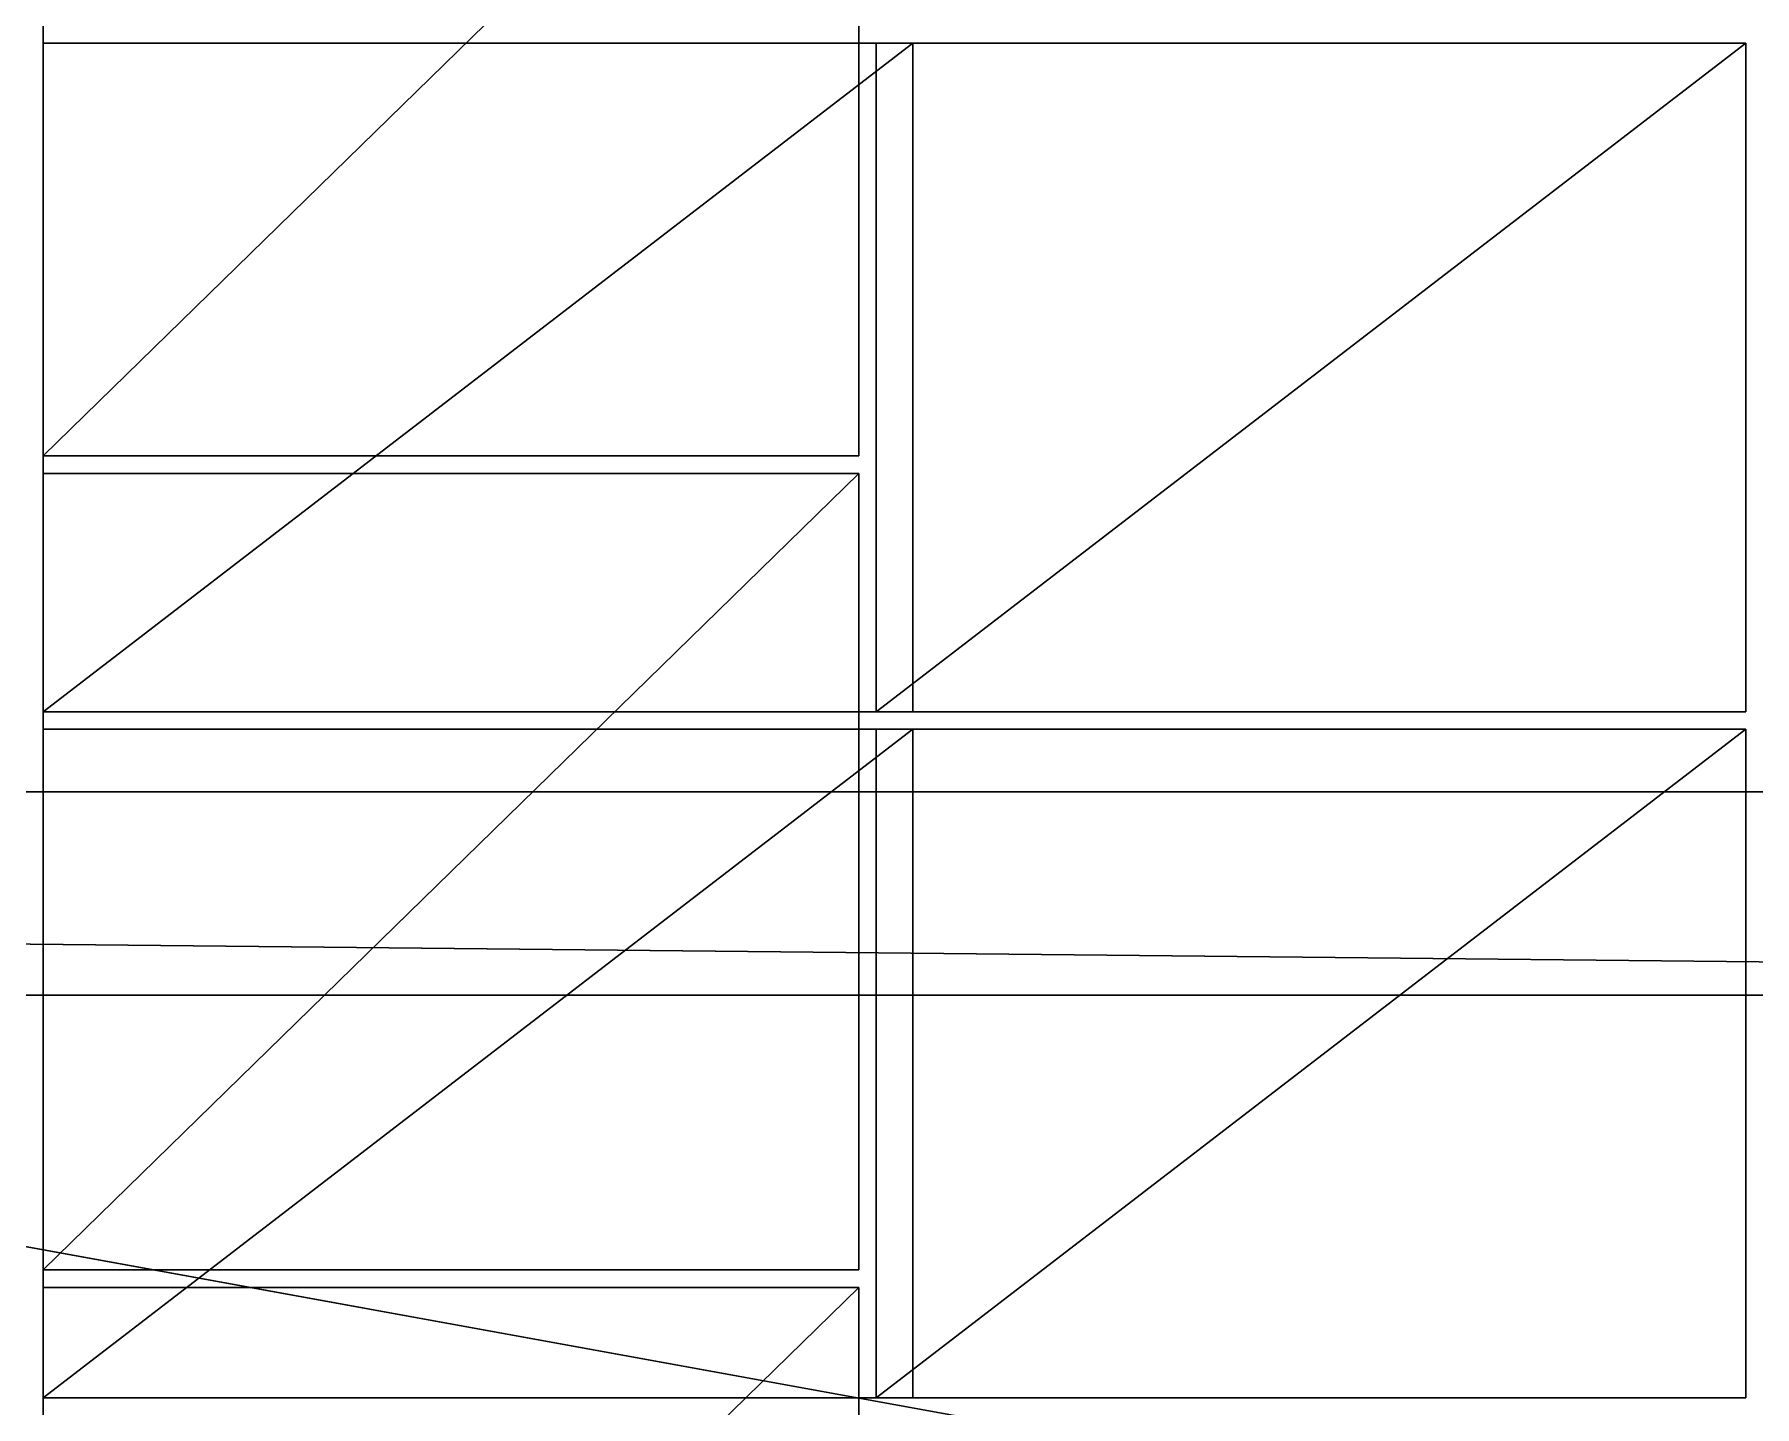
# Model space of a CAD drawing. Header units: millimetres. Extents: x -3100 to 14040, y -1280 to 1295.
# Drawn here: x 10542 to 11725, y -753 to 191 of the extents above; entities that cross this region are included whole.
import ezdxf

# ---------------------------------------------------------------- set-up
doc = ezdxf.new("R2010")
doc.units = ezdxf.units.MM

msp = doc.modelspace()

# ---------------------------------------------------------------- linework, layer by layer
at = {"layer": 'CAD_75LAB'}
for points in [[(14040, -1280, 1160), (-40, -1280, 1160), (-40, 1280, 1160)], [(14040, 1280, 1160), (14040, -1280, 1160), (-40, 1280, 1160)], [(14040, -1280, 1250), (-40, 1280, 1250), (-40, -1280, 1250)], [(14040, 1280, 1250), (-40, 1280, 1250), (14040, -1280, 1250)], [(10548, -99, 1253), (10548, 449, 1397), (10548, 449, 1253)], [(10548, -99, 1397), (10548, 449, 1397), (10548, -99, 1253)], [(11109, 449, 1253), (10548, -99, 1253), (10548, 449, 1253)], [(11109, 449, 1253), (11109, -99, 1253), (10548, -99, 1253)], [(11109, 449, 1397), (10548, 449, 1397), (10548, -99, 1397)], [(11109, 449, 1397), (10548, -99, 1397), (11109, -99, 1397)], [(10548, -99, 1403), (10548, 449, 1547), (10548, 449, 1403)], [(10548, -99, 1547), (10548, 449, 1547), (10548, -99, 1403)], [(11109, 449, 1403), (10548, -99, 1403), (10548, 449, 1403)], [(11109, 449, 1403), (11109, -99, 1403), (10548, -99, 1403)], [(11109, 449, 1547), (10548, 449, 1547), (10548, -99, 1547)], [(11109, 449, 1547), (10548, -99, 1547), (11109, -99, 1547)], [(10548, -99, 1553), (10548, 449, 1697), (10548, 449, 1553)], [(10548, -99, 1697), (10548, 449, 1697), (10548, -99, 1553)], [(11109, 449, 1553), (10548, -99, 1553), (10548, 449, 1553)], [(11109, 449, 1553), (11109, -99, 1553), (10548, -99, 1553)], [(11109, 449, 1697), (10548, 449, 1697), (10548, -99, 1697)], [(11109, 449, 1697), (10548, -99, 1697), (11109, -99, 1697)], [(10548, -99, 1703), (10548, 449, 1847), (10548, 449, 1703)], [(10548, -99, 1847), (10548, 449, 1847), (10548, -99, 1703)], [(11109, 449, 1703), (10548, -99, 1703), (10548, 449, 1703)], [(11109, 449, 1703), (11109, -99, 1703), (10548, -99, 1703)], [(11109, 449, 1847), (10548, 449, 1847), (10548, -99, 1847)], [(11109, 449, 1847), (10548, -99, 1847), (11109, -99, 1847)], [(10548, -99, 1853), (10548, 449, 1997), (10548, 449, 1853)], [(10548, -99, 1997), (10548, 449, 1997), (10548, -99, 1853)], [(11109, 449, 1853), (10548, -99, 1853), (10548, 449, 1853)], [(11109, 449, 1853), (11109, -99, 1853), (10548, -99, 1853)], [(11109, 449, 1997), (10548, 449, 1997), (10548, -99, 1997)], [(11109, 449, 1997), (10548, -99, 1997), (11109, -99, 1997)], [(10548, -99, 2003), (10548, 449, 2147), (10548, 449, 2003)], [(10548, -99, 2147), (10548, 449, 2147), (10548, -99, 2003)], [(11109, 449, 2003), (10548, -99, 2003), (10548, 449, 2003)], [(11109, 449, 2003), (11109, -99, 2003), (10548, -99, 2003)], [(11109, 449, 2147), (10548, 449, 2147), (10548, -99, 2147)], [(11109, 449, 2147), (10548, -99, 2147), (11109, -99, 2147)], [(10548, -99, 2153), (10548, 449, 2297), (10548, 449, 2153)], [(10548, -99, 2297), (10548, 449, 2297), (10548, -99, 2153)], [(11109, 449, 2153), (10548, -99, 2153), (10548, 449, 2153)], [(11109, 449, 2153), (11109, -99, 2153), (10548, -99, 2153)], [(11109, 449, 2297), (10548, 449, 2297), (10548, -99, 2297)], [(11109, 449, 2297), (10548, -99, 2297), (11109, -99, 2297)], [(11109, -99, 1253), (11109, 449, 1253), (11109, 449, 1397)], [(11109, -99, 1397), (11109, -99, 1253), (11109, 449, 1397)], [(11109, -99, 1403), (11109, 449, 1403), (11109, 449, 1547)], [(11109, -99, 1547), (11109, -99, 1403), (11109, 449, 1547)], [(11109, -99, 1553), (11109, 449, 1553), (11109, 449, 1697)], [(11109, -99, 1697), (11109, -99, 1553), (11109, 449, 1697)], [(11109, -99, 1703), (11109, 449, 1703), (11109, 449, 1847)], [(11109, -99, 1847), (11109, -99, 1703), (11109, 449, 1847)], [(11109, -99, 1853), (11109, 449, 1853), (11109, 449, 1997)], [(11109, -99, 1997), (11109, -99, 1853), (11109, 449, 1997)], [(11109, -99, 2003), (11109, 449, 2003), (11109, 449, 2147)], [(11109, -99, 2147), (11109, -99, 2003), (11109, 449, 2147)], [(11109, -99, 2153), (11109, 449, 2153), (11109, 449, 2297)], [(11109, -99, 2297), (11109, -99, 2153), (11109, 449, 2297)], [(10548, -275, 2303), (10548, 185, 2441), (10548, 185, 2303)], [(10548, -275, 2441), (10548, 185, 2441), (10548, -275, 2303)], [(11146, 185, 2441), (11146, 185, 2303), (10548, 185, 2303)], [(11146, 185, 2441), (10548, 185, 2303), (10548, 185, 2441)], [(11146, 185, 2303), (10548, -275, 2303), (10548, 185, 2303)], [(11146, 185, 2303), (11146, -275, 2303), (10548, -275, 2303)], [(11146, 185, 2441), (10548, 185, 2441), (10548, -275, 2441)], [(11146, 185, 2441), (10548, -275, 2441), (11146, -275, 2441)], [(10548, -275, 2447), (10548, 185, 2585), (10548, 185, 2447)], [(10548, -275, 2585), (10548, 185, 2585), (10548, -275, 2447)], [(11146, 185, 2585), (11146, 185, 2447), (10548, 185, 2447)], [(11146, 185, 2585), (10548, 185, 2447), (10548, 185, 2585)], [(11146, 185, 2447), (10548, -275, 2447), (10548, 185, 2447)], [(11146, 185, 2447), (11146, -275, 2447), (10548, -275, 2447)], [(11146, 185, 2585), (10548, 185, 2585), (10548, -275, 2585)], [(11146, 185, 2585), (10548, -275, 2585), (11146, -275, 2585)], [(10548, -275, 2591), (10548, 185, 2729), (10548, 185, 2591)], [(10548, -275, 2729), (10548, 185, 2729), (10548, -275, 2591)], [(11146, 185, 2729), (11146, 185, 2591), (10548, 185, 2591)], [(11146, 185, 2729), (10548, 185, 2591), (10548, 185, 2729)], [(11146, 185, 2591), (10548, -275, 2591), (10548, 185, 2591)], [(11146, 185, 2591), (11146, -275, 2591), (10548, -275, 2591)], [(11146, 185, 2729), (10548, 185, 2729), (10548, -275, 2729)], [(11146, 185, 2729), (10548, -275, 2729), (11146, -275, 2729)], [(10548, -275, 2735), (10548, 185, 2873), (10548, 185, 2735)], [(10548, -275, 2873), (10548, 185, 2873), (10548, -275, 2735)], [(11146, 185, 2873), (11146, 185, 2735), (10548, 185, 2735)], [(11146, 185, 2873), (10548, 185, 2735), (10548, 185, 2873)], [(11146, 185, 2735), (10548, -275, 2735), (10548, 185, 2735)], [(11146, 185, 2735), (11146, -275, 2735), (10548, -275, 2735)], [(11146, 185, 2873), (10548, 185, 2873), (10548, -275, 2873)], [(11146, 185, 2873), (10548, -275, 2873), (11146, -275, 2873)], [(10548, -275, 2879), (10548, 185, 3017), (10548, 185, 2879)], [(10548, -275, 3017), (10548, 185, 3017), (10548, -275, 2879)], [(11146, 185, 3017), (11146, 185, 2879), (10548, 185, 2879)], [(11146, 185, 3017), (10548, 185, 2879), (10548, 185, 3017)], [(11146, 185, 2879), (10548, -275, 2879), (10548, 185, 2879)], [(11146, 185, 2879), (11146, -275, 2879), (10548, -275, 2879)], [(11146, 185, 3017), (10548, 185, 3017), (10548, -275, 3017)], [(11146, 185, 3017), (10548, -275, 3017), (11146, -275, 3017)], [(10548, -275, 3023), (10548, 185, 3161), (10548, 185, 3023)], [(10548, -275, 3161), (10548, 185, 3161), (10548, -275, 3023)], [(11146, 185, 3161), (11146, 185, 3023), (10548, 185, 3023)], [(11146, 185, 3161), (10548, 185, 3023), (10548, 185, 3161)], [(11146, 185, 3023), (10548, -275, 3023), (10548, 185, 3023)], [(11146, 185, 3023), (11146, -275, 3023), (10548, -275, 3023)], [(11146, 185, 3161), (10548, 185, 3161), (10548, -275, 3161)], [(11146, 185, 3161), (10548, -275, 3161), (11146, -275, 3161)], [(10548, -275, 3167), (10548, 185, 3305), (10548, 185, 3167)], [(10548, -275, 3305), (10548, 185, 3305), (10548, -275, 3167)], [(11146, 185, 3305), (11146, 185, 3167), (10548, 185, 3167)], [(11146, 185, 3305), (10548, 185, 3167), (10548, 185, 3305)], [(11146, 185, 3167), (10548, -275, 3167), (10548, 185, 3167)], [(11146, 185, 3167), (11146, -275, 3167), (10548, -275, 3167)], [(11146, 185, 3305), (10548, 185, 3305), (10548, -275, 3305)], [(11146, 185, 3305), (10548, -275, 3305), (11146, -275, 3305)], [(10548, -275, 3311), (10548, 185, 3449), (10548, 185, 3311)], [(10548, -275, 3449), (10548, 185, 3449), (10548, -275, 3311)], [(11146, 185, 3449), (11146, 185, 3311), (10548, 185, 3311)], [(11146, 185, 3449), (10548, 185, 3311), (10548, 185, 3449)], [(11146, 185, 3311), (10548, -275, 3311), (10548, 185, 3311)], [(11146, 185, 3311), (11146, -275, 3311), (10548, -275, 3311)], [(11146, 185, 3449), (10548, 185, 3449), (10548, -275, 3449)], [(11146, 185, 3449), (10548, -275, 3449), (11146, -275, 3449)], [(10548, -275, 3455), (10548, 185, 3593), (10548, 185, 3455)], [(10548, -275, 3593), (10548, 185, 3593), (10548, -275, 3455)], [(11146, 185, 3593), (11146, 185, 3455), (10548, 185, 3455)], [(11146, 185, 3593), (10548, 185, 3455), (10548, 185, 3593)], [(11146, 185, 3455), (10548, -275, 3455), (10548, 185, 3455)], [(11146, 185, 3455), (11146, -275, 3455), (10548, -275, 3455)], [(11146, 185, 3593), (10548, 185, 3593), (10548, -275, 3593)], [(11146, 185, 3593), (10548, -275, 3593), (11146, -275, 3593)], [(10548, -275, 3599), (10548, 185, 3737), (10548, 185, 3599)], [(10548, -275, 3737), (10548, 185, 3737), (10548, -275, 3599)], [(11146, 185, 3737), (11146, 185, 3599), (10548, 185, 3599)], [(11146, 185, 3737), (10548, 185, 3599), (10548, 185, 3737)], [(11146, 185, 3599), (10548, -275, 3599), (10548, 185, 3599)], [(11146, 185, 3599), (11146, -275, 3599), (10548, -275, 3599)], [(11146, 185, 3737), (10548, 185, 3737), (10548, -275, 3737)], [(11146, 185, 3737), (10548, -275, 3737), (11146, -275, 3737)], [(10548, -275, 3743), (10548, 185, 3881), (10548, 185, 3743)], [(10548, -275, 3881), (10548, 185, 3881), (10548, -275, 3743)], [(11146, 185, 3881), (11146, 185, 3743), (10548, 185, 3743)], [(11146, 185, 3881), (10548, 185, 3743), (10548, 185, 3881)], [(11146, 185, 3743), (10548, -275, 3743), (10548, 185, 3743)], [(11146, 185, 3743), (11146, -275, 3743), (10548, -275, 3743)], [(11146, 185, 3881), (10548, 185, 3881), (10548, -275, 3881)], [(11146, 185, 3881), (10548, -275, 3881), (11146, -275, 3881)], [(11121, -275, 1253), (11121, 185, 1391), (11121, 185, 1253)], [(11121, -275, 1391), (11121, 185, 1391), (11121, -275, 1253)], [(11719, 185, 1391), (11719, 185, 1253), (11121, 185, 1253)], [(11719, 185, 1391), (11121, 185, 1253), (11121, 185, 1391)], [(11719, 185, 1253), (11121, -275, 1253), (11121, 185, 1253)], [(11719, 185, 1253), (11719, -275, 1253), (11121, -275, 1253)], [(11719, 185, 1391), (11121, 185, 1391), (11121, -275, 1391)], [(11719, 185, 1391), (11121, -275, 1391), (11719, -275, 1391)], [(11121, -275, 1397), (11121, 185, 1535), (11121, 185, 1397)], [(11121, -275, 1535), (11121, 185, 1535), (11121, -275, 1397)], [(11719, 185, 1535), (11719, 185, 1397), (11121, 185, 1397)], [(11719, 185, 1535), (11121, 185, 1397), (11121, 185, 1535)], [(11719, 185, 1397), (11121, -275, 1397), (11121, 185, 1397)], [(11719, 185, 1397), (11719, -275, 1397), (11121, -275, 1397)], [(11719, 185, 1535), (11121, 185, 1535), (11121, -275, 1535)], [(11719, 185, 1535), (11121, -275, 1535), (11719, -275, 1535)], [(11121, -275, 1541), (11121, 185, 1679), (11121, 185, 1541)], [(11121, -275, 1679), (11121, 185, 1679), (11121, -275, 1541)], [(11719, 185, 1679), (11719, 185, 1541), (11121, 185, 1541)], [(11719, 185, 1679), (11121, 185, 1541), (11121, 185, 1679)], [(11719, 185, 1541), (11121, -275, 1541), (11121, 185, 1541)], [(11719, 185, 1541), (11719, -275, 1541), (11121, -275, 1541)], [(11719, 185, 1679), (11121, 185, 1679), (11121, -275, 1679)], [(11719, 185, 1679), (11121, -275, 1679), (11719, -275, 1679)], [(11121, -275, 1685), (11121, 185, 1823), (11121, 185, 1685)], [(11121, -275, 1823), (11121, 185, 1823), (11121, -275, 1685)], [(11719, 185, 1823), (11719, 185, 1685), (11121, 185, 1685)], [(11719, 185, 1823), (11121, 185, 1685), (11121, 185, 1823)], [(11719, 185, 1685), (11121, -275, 1685), (11121, 185, 1685)], [(11719, 185, 1685), (11719, -275, 1685), (11121, -275, 1685)], [(11719, 185, 1823), (11121, 185, 1823), (11121, -275, 1823)], [(11719, 185, 1823), (11121, -275, 1823), (11719, -275, 1823)], [(11121, -275, 1829), (11121, 185, 1967), (11121, 185, 1829)], [(11121, -275, 1967), (11121, 185, 1967), (11121, -275, 1829)], [(11719, 185, 1967), (11719, 185, 1829), (11121, 185, 1829)], [(11719, 185, 1967), (11121, 185, 1829), (11121, 185, 1967)], [(11719, 185, 1829), (11121, -275, 1829), (11121, 185, 1829)], [(11719, 185, 1829), (11719, -275, 1829), (11121, -275, 1829)], [(11719, 185, 1967), (11121, 185, 1967), (11121, -275, 1967)], [(11719, 185, 1967), (11121, -275, 1967), (11719, -275, 1967)], [(11121, -275, 1973), (11121, 185, 2111), (11121, 185, 1973)], [(11121, -275, 2111), (11121, 185, 2111), (11121, -275, 1973)], [(11719, 185, 2111), (11719, 185, 1973), (11121, 185, 1973)], [(11719, 185, 2111), (11121, 185, 1973), (11121, 185, 2111)], [(11719, 185, 1973), (11121, -275, 1973), (11121, 185, 1973)], [(11719, 185, 1973), (11719, -275, 1973), (11121, -275, 1973)], [(11719, 185, 2111), (11121, 185, 2111), (11121, -275, 2111)], [(11719, 185, 2111), (11121, -275, 2111), (11719, -275, 2111)], [(11121, -275, 2117), (11121, 185, 2255), (11121, 185, 2117)], [(11121, -275, 2255), (11121, 185, 2255), (11121, -275, 2117)], [(11719, 185, 2255), (11719, 185, 2117), (11121, 185, 2117)], [(11719, 185, 2255), (11121, 185, 2117), (11121, 185, 2255)], [(11719, 185, 2117), (11121, -275, 2117), (11121, 185, 2117)], [(11719, 185, 2117), (11719, -275, 2117), (11121, -275, 2117)], [(11719, 185, 2255), (11121, 185, 2255), (11121, -275, 2255)], [(11719, 185, 2255), (11121, -275, 2255), (11719, -275, 2255)], [(11146, -275, 2303), (11146, 185, 2303), (11146, 185, 2441)], [(11146, -275, 2441), (11146, -275, 2303), (11146, 185, 2441)], [(11146, -275, 2447), (11146, 185, 2447), (11146, 185, 2585)], [(11146, -275, 2585), (11146, -275, 2447), (11146, 185, 2585)], [(11146, -275, 2591), (11146, 185, 2591), (11146, 185, 2729)], [(11146, -275, 2729), (11146, -275, 2591), (11146, 185, 2729)], [(11146, -275, 2735), (11146, 185, 2735), (11146, 185, 2873)], [(11146, -275, 2873), (11146, -275, 2735), (11146, 185, 2873)], [(11146, -275, 2879), (11146, 185, 2879), (11146, 185, 3017)], [(11146, -275, 3017), (11146, -275, 2879), (11146, 185, 3017)], [(11146, -275, 3023), (11146, 185, 3023), (11146, 185, 3161)], [(11146, -275, 3161), (11146, -275, 3023), (11146, 185, 3161)], [(11146, -275, 3167), (11146, 185, 3167), (11146, 185, 3305)], [(11146, -275, 3305), (11146, -275, 3167), (11146, 185, 3305)], [(11146, -275, 3311), (11146, 185, 3311), (11146, 185, 3449)], [(11146, -275, 3449), (11146, -275, 3311), (11146, 185, 3449)], [(11146, -275, 3455), (11146, 185, 3455), (11146, 185, 3593)], [(11146, -275, 3593), (11146, -275, 3455), (11146, 185, 3593)], [(11146, -275, 3599), (11146, 185, 3599), (11146, 185, 3737)], [(11146, -275, 3737), (11146, -275, 3599), (11146, 185, 3737)], [(11146, -275, 3743), (11146, 185, 3743), (11146, 185, 3881)], [(11146, -275, 3881), (11146, -275, 3743), (11146, 185, 3881)], [(11719, -275, 1253), (11719, 185, 1253), (11719, 185, 1391)], [(11719, -275, 1391), (11719, -275, 1253), (11719, 185, 1391)], [(11719, -275, 1397), (11719, 185, 1397), (11719, 185, 1535)], [(11719, -275, 1535), (11719, -275, 1397), (11719, 185, 1535)], [(11719, -275, 1541), (11719, 185, 1541), (11719, 185, 1679)], [(11719, -275, 1679), (11719, -275, 1541), (11719, 185, 1679)], [(11719, -275, 1685), (11719, 185, 1685), (11719, 185, 1823)], [(11719, -275, 1823), (11719, -275, 1685), (11719, 185, 1823)], [(11719, -275, 1829), (11719, 185, 1829), (11719, 185, 1967)], [(11719, -275, 1967), (11719, -275, 1829), (11719, 185, 1967)], [(11719, -275, 1973), (11719, 185, 1973), (11719, 185, 2111)], [(11719, -275, 2111), (11719, -275, 1973), (11719, 185, 2111)], [(11719, -275, 2117), (11719, 185, 2117), (11719, 185, 2255)], [(11719, -275, 2255), (11719, -275, 2117), (11719, 185, 2255)], [(11109, -99, 1253), (10548, -99, 1397), (10548, -99, 1253)], [(11109, -99, 1397), (10548, -99, 1397), (11109, -99, 1253)], [(11109, -99, 1403), (10548, -99, 1547), (10548, -99, 1403)], [(11109, -99, 1547), (10548, -99, 1547), (11109, -99, 1403)], [(11109, -99, 1553), (10548, -99, 1697), (10548, -99, 1553)], [(11109, -99, 1697), (10548, -99, 1697), (11109, -99, 1553)], [(11109, -99, 1703), (10548, -99, 1847), (10548, -99, 1703)], [(11109, -99, 1847), (10548, -99, 1847), (11109, -99, 1703)], [(11109, -99, 1853), (10548, -99, 1997), (10548, -99, 1853)], [(11109, -99, 1997), (10548, -99, 1997), (11109, -99, 1853)], [(11109, -99, 2003), (10548, -99, 2147), (10548, -99, 2003)], [(11109, -99, 2147), (10548, -99, 2147), (11109, -99, 2003)], [(11109, -99, 2153), (10548, -99, 2297), (10548, -99, 2153)], [(11109, -99, 2297), (10548, -99, 2297), (11109, -99, 2153)], [(10548, -659, 1253), (10548, -111, 1397), (10548, -111, 1253)], [(10548, -659, 1397), (10548, -111, 1397), (10548, -659, 1253)], [(11109, -111, 1253), (10548, -111, 1253), (10548, -111, 1397)], [(11109, -111, 1397), (11109, -111, 1253), (10548, -111, 1397)], [(11109, -111, 1253), (10548, -659, 1253), (10548, -111, 1253)], [(11109, -111, 1253), (11109, -659, 1253), (10548, -659, 1253)], [(11109, -111, 1397), (10548, -111, 1397), (10548, -659, 1397)], [(11109, -111, 1397), (10548, -659, 1397), (11109, -659, 1397)], [(10548, -659, 1403), (10548, -111, 1547), (10548, -111, 1403)], [(10548, -659, 1547), (10548, -111, 1547), (10548, -659, 1403)], [(11109, -111, 1403), (10548, -111, 1403), (10548, -111, 1547)], [(11109, -111, 1547), (11109, -111, 1403), (10548, -111, 1547)], [(11109, -111, 1403), (10548, -659, 1403), (10548, -111, 1403)], [(11109, -111, 1403), (11109, -659, 1403), (10548, -659, 1403)], [(11109, -111, 1547), (10548, -111, 1547), (10548, -659, 1547)], [(11109, -111, 1547), (10548, -659, 1547), (11109, -659, 1547)], [(10548, -659, 1553), (10548, -111, 1697), (10548, -111, 1553)], [(10548, -659, 1697), (10548, -111, 1697), (10548, -659, 1553)], [(11109, -111, 1553), (10548, -111, 1553), (10548, -111, 1697)], [(11109, -111, 1697), (11109, -111, 1553), (10548, -111, 1697)], [(11109, -111, 1553), (10548, -659, 1553), (10548, -111, 1553)], [(11109, -111, 1553), (11109, -659, 1553), (10548, -659, 1553)], [(11109, -111, 1697), (10548, -111, 1697), (10548, -659, 1697)], [(11109, -111, 1697), (10548, -659, 1697), (11109, -659, 1697)], [(10548, -659, 1703), (10548, -111, 1847), (10548, -111, 1703)], [(10548, -659, 1847), (10548, -111, 1847), (10548, -659, 1703)], [(11109, -111, 1703), (10548, -111, 1703), (10548, -111, 1847)], [(11109, -111, 1847), (11109, -111, 1703), (10548, -111, 1847)], [(11109, -111, 1703), (10548, -659, 1703), (10548, -111, 1703)], [(11109, -111, 1703), (11109, -659, 1703), (10548, -659, 1703)], [(11109, -111, 1847), (10548, -111, 1847), (10548, -659, 1847)], [(11109, -111, 1847), (10548, -659, 1847), (11109, -659, 1847)], [(10548, -659, 1853), (10548, -111, 1997), (10548, -111, 1853)], [(10548, -659, 1997), (10548, -111, 1997), (10548, -659, 1853)], [(11109, -111, 1853), (10548, -111, 1853), (10548, -111, 1997)], [(11109, -111, 1997), (11109, -111, 1853), (10548, -111, 1997)], [(11109, -111, 1853), (10548, -659, 1853), (10548, -111, 1853)], [(11109, -111, 1853), (11109, -659, 1853), (10548, -659, 1853)], [(11109, -111, 1997), (10548, -111, 1997), (10548, -659, 1997)], [(11109, -111, 1997), (10548, -659, 1997), (11109, -659, 1997)], [(10548, -659, 2003), (10548, -111, 2147), (10548, -111, 2003)], [(10548, -659, 2147), (10548, -111, 2147), (10548, -659, 2003)], [(11109, -111, 2003), (10548, -111, 2003), (10548, -111, 2147)], [(11109, -111, 2147), (11109, -111, 2003), (10548, -111, 2147)], [(11109, -111, 2003), (10548, -659, 2003), (10548, -111, 2003)], [(11109, -111, 2003), (11109, -659, 2003), (10548, -659, 2003)], [(11109, -111, 2147), (10548, -111, 2147), (10548, -659, 2147)], [(11109, -111, 2147), (10548, -659, 2147), (11109, -659, 2147)], [(10548, -659, 2153), (10548, -111, 2297), (10548, -111, 2153)], [(10548, -659, 2297), (10548, -111, 2297), (10548, -659, 2153)], [(11109, -111, 2153), (10548, -111, 2153), (10548, -111, 2297)], [(11109, -111, 2297), (11109, -111, 2153), (10548, -111, 2297)], [(11109, -111, 2153), (10548, -659, 2153), (10548, -111, 2153)], [(11109, -111, 2153), (11109, -659, 2153), (10548, -659, 2153)], [(11109, -111, 2297), (10548, -111, 2297), (10548, -659, 2297)], [(11109, -111, 2297), (10548, -659, 2297), (11109, -659, 2297)], [(11109, -659, 1253), (11109, -111, 1253), (11109, -111, 1397)], [(11109, -659, 1397), (11109, -659, 1253), (11109, -111, 1397)], [(11109, -659, 1403), (11109, -111, 1403), (11109, -111, 1547)], [(11109, -659, 1547), (11109, -659, 1403), (11109, -111, 1547)], [(11109, -659, 1553), (11109, -111, 1553), (11109, -111, 1697)], [(11109, -659, 1697), (11109, -659, 1553), (11109, -111, 1697)], [(11109, -659, 1703), (11109, -111, 1703), (11109, -111, 1847)], [(11109, -659, 1847), (11109, -659, 1703), (11109, -111, 1847)], [(11109, -659, 1853), (11109, -111, 1853), (11109, -111, 1997)], [(11109, -659, 1997), (11109, -659, 1853), (11109, -111, 1997)], [(11109, -659, 2003), (11109, -111, 2003), (11109, -111, 2147)], [(11109, -659, 2147), (11109, -659, 2003), (11109, -111, 2147)], [(11109, -659, 2153), (11109, -111, 2153), (11109, -111, 2297)], [(11109, -659, 2297), (11109, -659, 2153), (11109, -111, 2297)], [(11146, -275, 2441), (10548, -275, 2303), (11146, -275, 2303)], [(11146, -275, 2441), (10548, -275, 2441), (10548, -275, 2303)], [(11146, -275, 2585), (10548, -275, 2447), (11146, -275, 2447)], [(11146, -275, 2585), (10548, -275, 2585), (10548, -275, 2447)], [(11146, -275, 2729), (10548, -275, 2591), (11146, -275, 2591)], [(11146, -275, 2729), (10548, -275, 2729), (10548, -275, 2591)], [(11146, -275, 2873), (10548, -275, 2735), (11146, -275, 2735)], [(11146, -275, 2873), (10548, -275, 2873), (10548, -275, 2735)], [(11146, -275, 3017), (10548, -275, 2879), (11146, -275, 2879)], [(11146, -275, 3017), (10548, -275, 3017), (10548, -275, 2879)], [(11146, -275, 3161), (10548, -275, 3023), (11146, -275, 3023)], [(11146, -275, 3161), (10548, -275, 3161), (10548, -275, 3023)], [(11146, -275, 3305), (10548, -275, 3167), (11146, -275, 3167)], [(11146, -275, 3305), (10548, -275, 3305), (10548, -275, 3167)], [(11146, -275, 3449), (10548, -275, 3311), (11146, -275, 3311)], [(11146, -275, 3449), (10548, -275, 3449), (10548, -275, 3311)], [(11146, -275, 3593), (10548, -275, 3455), (11146, -275, 3455)], [(11146, -275, 3593), (10548, -275, 3593), (10548, -275, 3455)], [(11146, -275, 3737), (10548, -275, 3599), (11146, -275, 3599)], [(11146, -275, 3737), (10548, -275, 3737), (10548, -275, 3599)], [(11146, -275, 3881), (10548, -275, 3743), (11146, -275, 3743)], [(11146, -275, 3881), (10548, -275, 3881), (10548, -275, 3743)], [(11719, -275, 1391), (11121, -275, 1253), (11719, -275, 1253)], [(11719, -275, 1391), (11121, -275, 1391), (11121, -275, 1253)], [(11719, -275, 1535), (11121, -275, 1397), (11719, -275, 1397)], [(11719, -275, 1535), (11121, -275, 1535), (11121, -275, 1397)], [(11719, -275, 1679), (11121, -275, 1541), (11719, -275, 1541)], [(11719, -275, 1679), (11121, -275, 1679), (11121, -275, 1541)], [(11719, -275, 1823), (11121, -275, 1685), (11719, -275, 1685)], [(11719, -275, 1823), (11121, -275, 1823), (11121, -275, 1685)], [(11719, -275, 1967), (11121, -275, 1829), (11719, -275, 1829)], [(11719, -275, 1967), (11121, -275, 1967), (11121, -275, 1829)], [(11719, -275, 2111), (11121, -275, 1973), (11719, -275, 1973)], [(11719, -275, 2111), (11121, -275, 2111), (11121, -275, 1973)], [(11719, -275, 2255), (11121, -275, 2117), (11719, -275, 2117)], [(11719, -275, 2255), (11121, -275, 2255), (11121, -275, 2117)], [(10548, -747, 2303), (10548, -287, 2441), (10548, -287, 2303)], [(10548, -747, 2441), (10548, -287, 2441), (10548, -747, 2303)], [(11146, -287, 2441), (11146, -287, 2303), (10548, -287, 2303)], [(11146, -287, 2441), (10548, -287, 2303), (10548, -287, 2441)], [(11146, -287, 2303), (10548, -747, 2303), (10548, -287, 2303)], [(11146, -287, 2303), (11146, -747, 2303), (10548, -747, 2303)], [(11146, -287, 2441), (10548, -287, 2441), (10548, -747, 2441)], [(11146, -287, 2441), (10548, -747, 2441), (11146, -747, 2441)], [(10548, -747, 2447), (10548, -287, 2585), (10548, -287, 2447)], [(10548, -747, 2585), (10548, -287, 2585), (10548, -747, 2447)], [(11146, -287, 2585), (11146, -287, 2447), (10548, -287, 2447)], [(11146, -287, 2585), (10548, -287, 2447), (10548, -287, 2585)], [(11146, -287, 2447), (10548, -747, 2447), (10548, -287, 2447)], [(11146, -287, 2447), (11146, -747, 2447), (10548, -747, 2447)], [(11146, -287, 2585), (10548, -287, 2585), (10548, -747, 2585)], [(11146, -287, 2585), (10548, -747, 2585), (11146, -747, 2585)], [(10548, -747, 2591), (10548, -287, 2729), (10548, -287, 2591)], [(10548, -747, 2729), (10548, -287, 2729), (10548, -747, 2591)], [(11146, -287, 2729), (11146, -287, 2591), (10548, -287, 2591)], [(11146, -287, 2729), (10548, -287, 2591), (10548, -287, 2729)], [(11146, -287, 2591), (10548, -747, 2591), (10548, -287, 2591)], [(11146, -287, 2591), (11146, -747, 2591), (10548, -747, 2591)], [(11146, -287, 2729), (10548, -287, 2729), (10548, -747, 2729)], [(11146, -287, 2729), (10548, -747, 2729), (11146, -747, 2729)], [(10548, -747, 2735), (10548, -287, 2873), (10548, -287, 2735)], [(10548, -747, 2873), (10548, -287, 2873), (10548, -747, 2735)], [(11146, -287, 2873), (11146, -287, 2735), (10548, -287, 2735)], [(11146, -287, 2873), (10548, -287, 2735), (10548, -287, 2873)], [(11146, -287, 2735), (10548, -747, 2735), (10548, -287, 2735)], [(11146, -287, 2735), (11146, -747, 2735), (10548, -747, 2735)], [(11146, -287, 2873), (10548, -287, 2873), (10548, -747, 2873)], [(11146, -287, 2873), (10548, -747, 2873), (11146, -747, 2873)], [(10548, -747, 2879), (10548, -287, 3017), (10548, -287, 2879)], [(10548, -747, 3017), (10548, -287, 3017), (10548, -747, 2879)], [(11146, -287, 3017), (11146, -287, 2879), (10548, -287, 2879)], [(11146, -287, 3017), (10548, -287, 2879), (10548, -287, 3017)], [(11146, -287, 2879), (10548, -747, 2879), (10548, -287, 2879)], [(11146, -287, 2879), (11146, -747, 2879), (10548, -747, 2879)], [(11146, -287, 3017), (10548, -287, 3017), (10548, -747, 3017)], [(11146, -287, 3017), (10548, -747, 3017), (11146, -747, 3017)], [(10548, -747, 3023), (10548, -287, 3161), (10548, -287, 3023)], [(10548, -747, 3161), (10548, -287, 3161), (10548, -747, 3023)], [(11146, -287, 3161), (11146, -287, 3023), (10548, -287, 3023)], [(11146, -287, 3161), (10548, -287, 3023), (10548, -287, 3161)], [(11146, -287, 3023), (10548, -747, 3023), (10548, -287, 3023)], [(11146, -287, 3023), (11146, -747, 3023), (10548, -747, 3023)], [(11146, -287, 3161), (10548, -287, 3161), (10548, -747, 3161)], [(11146, -287, 3161), (10548, -747, 3161), (11146, -747, 3161)], [(10548, -747, 3167), (10548, -287, 3305), (10548, -287, 3167)], [(10548, -747, 3305), (10548, -287, 3305), (10548, -747, 3167)], [(11146, -287, 3305), (11146, -287, 3167), (10548, -287, 3167)], [(11146, -287, 3305), (10548, -287, 3167), (10548, -287, 3305)], [(11146, -287, 3167), (10548, -747, 3167), (10548, -287, 3167)], [(11146, -287, 3167), (11146, -747, 3167), (10548, -747, 3167)], [(11146, -287, 3305), (10548, -287, 3305), (10548, -747, 3305)], [(11146, -287, 3305), (10548, -747, 3305), (11146, -747, 3305)], [(10548, -747, 3311), (10548, -287, 3449), (10548, -287, 3311)], [(10548, -747, 3449), (10548, -287, 3449), (10548, -747, 3311)], [(11146, -287, 3449), (11146, -287, 3311), (10548, -287, 3311)], [(11146, -287, 3449), (10548, -287, 3311), (10548, -287, 3449)], [(11146, -287, 3311), (10548, -747, 3311), (10548, -287, 3311)], [(11146, -287, 3311), (11146, -747, 3311), (10548, -747, 3311)], [(11146, -287, 3449), (10548, -287, 3449), (10548, -747, 3449)], [(11146, -287, 3449), (10548, -747, 3449), (11146, -747, 3449)], [(10548, -747, 3455), (10548, -287, 3593), (10548, -287, 3455)], [(10548, -747, 3593), (10548, -287, 3593), (10548, -747, 3455)], [(11146, -287, 3593), (11146, -287, 3455), (10548, -287, 3455)], [(11146, -287, 3593), (10548, -287, 3455), (10548, -287, 3593)], [(11146, -287, 3455), (10548, -747, 3455), (10548, -287, 3455)], [(11146, -287, 3455), (11146, -747, 3455), (10548, -747, 3455)], [(11146, -287, 3593), (10548, -287, 3593), (10548, -747, 3593)], [(11146, -287, 3593), (10548, -747, 3593), (11146, -747, 3593)], [(10548, -747, 3599), (10548, -287, 3737), (10548, -287, 3599)], [(10548, -747, 3737), (10548, -287, 3737), (10548, -747, 3599)], [(11146, -287, 3737), (11146, -287, 3599), (10548, -287, 3599)], [(11146, -287, 3737), (10548, -287, 3599), (10548, -287, 3737)], [(11146, -287, 3599), (10548, -747, 3599), (10548, -287, 3599)], [(11146, -287, 3599), (11146, -747, 3599), (10548, -747, 3599)], [(11146, -287, 3737), (10548, -287, 3737), (10548, -747, 3737)], [(11146, -287, 3737), (10548, -747, 3737), (11146, -747, 3737)], [(10548, -747, 3743), (10548, -287, 3881), (10548, -287, 3743)], [(10548, -747, 3881), (10548, -287, 3881), (10548, -747, 3743)], [(11146, -287, 3881), (11146, -287, 3743), (10548, -287, 3743)], [(11146, -287, 3881), (10548, -287, 3743), (10548, -287, 3881)], [(11146, -287, 3743), (10548, -747, 3743), (10548, -287, 3743)], [(11146, -287, 3743), (11146, -747, 3743), (10548, -747, 3743)], [(11146, -287, 3881), (10548, -287, 3881), (10548, -747, 3881)], [(11146, -287, 3881), (10548, -747, 3881), (11146, -747, 3881)], [(11121, -747, 1253), (11121, -287, 1391), (11121, -287, 1253)], [(11121, -747, 1391), (11121, -287, 1391), (11121, -747, 1253)], [(11719, -287, 1391), (11719, -287, 1253), (11121, -287, 1253)], [(11719, -287, 1391), (11121, -287, 1253), (11121, -287, 1391)], [(11719, -287, 1253), (11121, -747, 1253), (11121, -287, 1253)], [(11719, -287, 1253), (11719, -747, 1253), (11121, -747, 1253)], [(11719, -287, 1391), (11121, -287, 1391), (11121, -747, 1391)], [(11719, -287, 1391), (11121, -747, 1391), (11719, -747, 1391)], [(11121, -747, 1397), (11121, -287, 1535), (11121, -287, 1397)], [(11121, -747, 1535), (11121, -287, 1535), (11121, -747, 1397)], [(11719, -287, 1535), (11719, -287, 1397), (11121, -287, 1397)], [(11719, -287, 1535), (11121, -287, 1397), (11121, -287, 1535)], [(11719, -287, 1397), (11121, -747, 1397), (11121, -287, 1397)], [(11719, -287, 1397), (11719, -747, 1397), (11121, -747, 1397)], [(11719, -287, 1535), (11121, -287, 1535), (11121, -747, 1535)], [(11719, -287, 1535), (11121, -747, 1535), (11719, -747, 1535)], [(11121, -747, 1541), (11121, -287, 1679), (11121, -287, 1541)], [(11121, -747, 1679), (11121, -287, 1679), (11121, -747, 1541)], [(11719, -287, 1679), (11719, -287, 1541), (11121, -287, 1541)], [(11719, -287, 1679), (11121, -287, 1541), (11121, -287, 1679)], [(11719, -287, 1541), (11121, -747, 1541), (11121, -287, 1541)], [(11719, -287, 1541), (11719, -747, 1541), (11121, -747, 1541)], [(11719, -287, 1679), (11121, -287, 1679), (11121, -747, 1679)], [(11719, -287, 1679), (11121, -747, 1679), (11719, -747, 1679)], [(11121, -747, 1685), (11121, -287, 1823), (11121, -287, 1685)], [(11121, -747, 1823), (11121, -287, 1823), (11121, -747, 1685)], [(11719, -287, 1823), (11719, -287, 1685), (11121, -287, 1685)], [(11719, -287, 1823), (11121, -287, 1685), (11121, -287, 1823)], [(11719, -287, 1685), (11121, -747, 1685), (11121, -287, 1685)], [(11719, -287, 1685), (11719, -747, 1685), (11121, -747, 1685)], [(11719, -287, 1823), (11121, -287, 1823), (11121, -747, 1823)], [(11719, -287, 1823), (11121, -747, 1823), (11719, -747, 1823)], [(11121, -747, 1829), (11121, -287, 1967), (11121, -287, 1829)], [(11121, -747, 1967), (11121, -287, 1967), (11121, -747, 1829)], [(11719, -287, 1967), (11719, -287, 1829), (11121, -287, 1829)], [(11719, -287, 1967), (11121, -287, 1829), (11121, -287, 1967)], [(11719, -287, 1829), (11121, -747, 1829), (11121, -287, 1829)], [(11719, -287, 1829), (11719, -747, 1829), (11121, -747, 1829)], [(11719, -287, 1967), (11121, -287, 1967), (11121, -747, 1967)], [(11719, -287, 1967), (11121, -747, 1967), (11719, -747, 1967)], [(11121, -747, 1973), (11121, -287, 2111), (11121, -287, 1973)], [(11121, -747, 2111), (11121, -287, 2111), (11121, -747, 1973)], [(11719, -287, 2111), (11719, -287, 1973), (11121, -287, 1973)], [(11719, -287, 2111), (11121, -287, 1973), (11121, -287, 2111)], [(11719, -287, 1973), (11121, -747, 1973), (11121, -287, 1973)], [(11719, -287, 1973), (11719, -747, 1973), (11121, -747, 1973)], [(11719, -287, 2111), (11121, -287, 2111), (11121, -747, 2111)], [(11719, -287, 2111), (11121, -747, 2111), (11719, -747, 2111)], [(11121, -747, 2117), (11121, -287, 2255), (11121, -287, 2117)], [(11121, -747, 2255), (11121, -287, 2255), (11121, -747, 2117)], [(11719, -287, 2255), (11719, -287, 2117), (11121, -287, 2117)], [(11719, -287, 2255), (11121, -287, 2117), (11121, -287, 2255)], [(11719, -287, 2117), (11121, -747, 2117), (11121, -287, 2117)], [(11719, -287, 2117), (11719, -747, 2117), (11121, -747, 2117)], [(11719, -287, 2255), (11121, -287, 2255), (11121, -747, 2255)], [(11719, -287, 2255), (11121, -747, 2255), (11719, -747, 2255)], [(11146, -747, 2303), (11146, -287, 2303), (11146, -287, 2441)], [(11146, -747, 2441), (11146, -747, 2303), (11146, -287, 2441)], [(11146, -747, 2447), (11146, -287, 2447), (11146, -287, 2585)], [(11146, -747, 2585), (11146, -747, 2447), (11146, -287, 2585)], [(11146, -747, 2591), (11146, -287, 2591), (11146, -287, 2729)], [(11146, -747, 2729), (11146, -747, 2591), (11146, -287, 2729)], [(11146, -747, 2735), (11146, -287, 2735), (11146, -287, 2873)], [(11146, -747, 2873), (11146, -747, 2735), (11146, -287, 2873)], [(11146, -747, 2879), (11146, -287, 2879), (11146, -287, 3017)], [(11146, -747, 3017), (11146, -747, 2879), (11146, -287, 3017)], [(11146, -747, 3023), (11146, -287, 3023), (11146, -287, 3161)], [(11146, -747, 3161), (11146, -747, 3023), (11146, -287, 3161)], [(11146, -747, 3167), (11146, -287, 3167), (11146, -287, 3305)], [(11146, -747, 3305), (11146, -747, 3167), (11146, -287, 3305)], [(11146, -747, 3311), (11146, -287, 3311), (11146, -287, 3449)], [(11146, -747, 3449), (11146, -747, 3311), (11146, -287, 3449)], [(11146, -747, 3455), (11146, -287, 3455), (11146, -287, 3593)], [(11146, -747, 3593), (11146, -747, 3455), (11146, -287, 3593)], [(11146, -747, 3599), (11146, -287, 3599), (11146, -287, 3737)], [(11146, -747, 3737), (11146, -747, 3599), (11146, -287, 3737)], [(11146, -747, 3743), (11146, -287, 3743), (11146, -287, 3881)], [(11146, -747, 3881), (11146, -747, 3743), (11146, -287, 3881)], [(11719, -747, 1253), (11719, -287, 1253), (11719, -287, 1391)], [(11719, -747, 1391), (11719, -747, 1253), (11719, -287, 1391)], [(11719, -747, 1397), (11719, -287, 1397), (11719, -287, 1535)], [(11719, -747, 1535), (11719, -747, 1397), (11719, -287, 1535)], [(11719, -747, 1541), (11719, -287, 1541), (11719, -287, 1679)], [(11719, -747, 1679), (11719, -747, 1541), (11719, -287, 1679)], [(11719, -747, 1685), (11719, -287, 1685), (11719, -287, 1823)], [(11719, -747, 1823), (11719, -747, 1685), (11719, -287, 1823)], [(11719, -747, 1829), (11719, -287, 1829), (11719, -287, 1967)], [(11719, -747, 1967), (11719, -747, 1829), (11719, -287, 1967)], [(11719, -747, 1973), (11719, -287, 1973), (11719, -287, 2111)], [(11719, -747, 2111), (11719, -747, 1973), (11719, -287, 2111)], [(11719, -747, 2117), (11719, -287, 2117), (11719, -287, 2255)], [(11719, -747, 2255), (11719, -747, 2117), (11719, -287, 2255)], [(13960, -330, 1160), (13960, -330, 910), (300, -330, 910)], [(13960, -330, 1160), (300, -330, 910), (300, -330, 1160)], [(13960, -470, 910), (300, -470, 910), (300, -330, 910)], [(13960, -330, 910), (13960, -470, 910), (300, -330, 910)], [(13960, -470, 1160), (300, -330, 1160), (300, -470, 1160)], [(13960, -330, 1160), (300, -330, 1160), (13960, -470, 1160)], [(13960, -470, 1160), (300, -470, 910), (13960, -470, 910)], [(13960, -470, 1160), (300, -470, 1160), (300, -470, 910)], [(11109, -659, 1253), (10548, -659, 1397), (10548, -659, 1253)], [(11109, -659, 1397), (10548, -659, 1397), (11109, -659, 1253)], [(11109, -659, 1403), (10548, -659, 1547), (10548, -659, 1403)], [(11109, -659, 1547), (10548, -659, 1547), (11109, -659, 1403)], [(11109, -659, 1553), (10548, -659, 1697), (10548, -659, 1553)], [(11109, -659, 1697), (10548, -659, 1697), (11109, -659, 1553)], [(11109, -659, 1703), (10548, -659, 1847), (10548, -659, 1703)], [(11109, -659, 1847), (10548, -659, 1847), (11109, -659, 1703)], [(11109, -659, 1853), (10548, -659, 1997), (10548, -659, 1853)], [(11109, -659, 1997), (10548, -659, 1997), (11109, -659, 1853)], [(11109, -659, 2003), (10548, -659, 2147), (10548, -659, 2003)], [(11109, -659, 2147), (10548, -659, 2147), (11109, -659, 2003)], [(11109, -659, 2153), (10548, -659, 2297), (10548, -659, 2153)], [(11109, -659, 2297), (10548, -659, 2297), (11109, -659, 2153)], [(10548, -1219, 1253), (10548, -671, 1397), (10548, -671, 1253)], [(10548, -1219, 1397), (10548, -671, 1397), (10548, -1219, 1253)], [(11109, -671, 1253), (10548, -671, 1253), (10548, -671, 1397)], [(11109, -671, 1397), (11109, -671, 1253), (10548, -671, 1397)], [(11109, -671, 1253), (10548, -1219, 1253), (10548, -671, 1253)], [(11109, -671, 1253), (11109, -1219, 1253), (10548, -1219, 1253)], [(11109, -671, 1397), (10548, -671, 1397), (10548, -1219, 1397)], [(11109, -671, 1397), (10548, -1219, 1397), (11109, -1219, 1397)], [(10548, -1219, 1403), (10548, -671, 1547), (10548, -671, 1403)], [(10548, -1219, 1547), (10548, -671, 1547), (10548, -1219, 1403)], [(11109, -671, 1403), (10548, -671, 1403), (10548, -671, 1547)], [(11109, -671, 1547), (11109, -671, 1403), (10548, -671, 1547)], [(11109, -671, 1403), (10548, -1219, 1403), (10548, -671, 1403)], [(11109, -671, 1403), (11109, -1219, 1403), (10548, -1219, 1403)], [(11109, -671, 1547), (10548, -671, 1547), (10548, -1219, 1547)], [(11109, -671, 1547), (10548, -1219, 1547), (11109, -1219, 1547)], [(10548, -1219, 1553), (10548, -671, 1697), (10548, -671, 1553)], [(10548, -1219, 1697), (10548, -671, 1697), (10548, -1219, 1553)], [(11109, -671, 1553), (10548, -671, 1553), (10548, -671, 1697)], [(11109, -671, 1697), (11109, -671, 1553), (10548, -671, 1697)], [(11109, -671, 1553), (10548, -1219, 1553), (10548, -671, 1553)], [(11109, -671, 1553), (11109, -1219, 1553), (10548, -1219, 1553)], [(11109, -671, 1697), (10548, -671, 1697), (10548, -1219, 1697)], [(11109, -671, 1697), (10548, -1219, 1697), (11109, -1219, 1697)], [(10548, -1219, 1703), (10548, -671, 1847), (10548, -671, 1703)], [(10548, -1219, 1847), (10548, -671, 1847), (10548, -1219, 1703)], [(11109, -671, 1703), (10548, -671, 1703), (10548, -671, 1847)], [(11109, -671, 1847), (11109, -671, 1703), (10548, -671, 1847)], [(11109, -671, 1703), (10548, -1219, 1703), (10548, -671, 1703)], [(11109, -671, 1703), (11109, -1219, 1703), (10548, -1219, 1703)], [(11109, -671, 1847), (10548, -671, 1847), (10548, -1219, 1847)], [(11109, -671, 1847), (10548, -1219, 1847), (11109, -1219, 1847)], [(10548, -1219, 1853), (10548, -671, 1997), (10548, -671, 1853)], [(10548, -1219, 1997), (10548, -671, 1997), (10548, -1219, 1853)], [(11109, -671, 1853), (10548, -671, 1853), (10548, -671, 1997)], [(11109, -671, 1997), (11109, -671, 1853), (10548, -671, 1997)], [(11109, -671, 1853), (10548, -1219, 1853), (10548, -671, 1853)], [(11109, -671, 1853), (11109, -1219, 1853), (10548, -1219, 1853)], [(11109, -671, 1997), (10548, -671, 1997), (10548, -1219, 1997)], [(11109, -671, 1997), (10548, -1219, 1997), (11109, -1219, 1997)], [(10548, -1219, 2003), (10548, -671, 2147), (10548, -671, 2003)], [(10548, -1219, 2147), (10548, -671, 2147), (10548, -1219, 2003)], [(11109, -671, 2003), (10548, -671, 2003), (10548, -671, 2147)], [(11109, -671, 2147), (11109, -671, 2003), (10548, -671, 2147)], [(11109, -671, 2003), (10548, -1219, 2003), (10548, -671, 2003)], [(11109, -671, 2003), (11109, -1219, 2003), (10548, -1219, 2003)], [(11109, -671, 2147), (10548, -671, 2147), (10548, -1219, 2147)], [(11109, -671, 2147), (10548, -1219, 2147), (11109, -1219, 2147)], [(10548, -1219, 2153), (10548, -671, 2297), (10548, -671, 2153)], [(10548, -1219, 2297), (10548, -671, 2297), (10548, -1219, 2153)], [(11109, -671, 2153), (10548, -671, 2153), (10548, -671, 2297)], [(11109, -671, 2297), (11109, -671, 2153), (10548, -671, 2297)], [(11109, -671, 2153), (10548, -1219, 2153), (10548, -671, 2153)], [(11109, -671, 2153), (11109, -1219, 2153), (10548, -1219, 2153)], [(11109, -671, 2297), (10548, -671, 2297), (10548, -1219, 2297)], [(11109, -671, 2297), (10548, -1219, 2297), (11109, -1219, 2297)], [(11109, -1219, 1253), (11109, -671, 1253), (11109, -671, 1397)], [(11109, -1219, 1397), (11109, -1219, 1253), (11109, -671, 1397)], [(11109, -1219, 1403), (11109, -671, 1403), (11109, -671, 1547)], [(11109, -1219, 1547), (11109, -1219, 1403), (11109, -671, 1547)], [(11109, -1219, 1553), (11109, -671, 1553), (11109, -671, 1697)], [(11109, -1219, 1697), (11109, -1219, 1553), (11109, -671, 1697)], [(11109, -1219, 1703), (11109, -671, 1703), (11109, -671, 1847)], [(11109, -1219, 1847), (11109, -1219, 1703), (11109, -671, 1847)], [(11109, -1219, 1853), (11109, -671, 1853), (11109, -671, 1997)], [(11109, -1219, 1997), (11109, -1219, 1853), (11109, -671, 1997)], [(11109, -1219, 2003), (11109, -671, 2003), (11109, -671, 2147)], [(11109, -1219, 2147), (11109, -1219, 2003), (11109, -671, 2147)], [(11109, -1219, 2153), (11109, -671, 2153), (11109, -671, 2297)], [(11109, -1219, 2297), (11109, -1219, 2153), (11109, -671, 2297)], [(11146, -747, 2441), (10548, -747, 2303), (11146, -747, 2303)], [(11146, -747, 2441), (10548, -747, 2441), (10548, -747, 2303)], [(11146, -747, 2585), (10548, -747, 2447), (11146, -747, 2447)], [(11146, -747, 2585), (10548, -747, 2585), (10548, -747, 2447)], [(11146, -747, 2729), (10548, -747, 2591), (11146, -747, 2591)], [(11146, -747, 2729), (10548, -747, 2729), (10548, -747, 2591)], [(11146, -747, 2873), (10548, -747, 2735), (11146, -747, 2735)], [(11146, -747, 2873), (10548, -747, 2873), (10548, -747, 2735)], [(11146, -747, 3017), (10548, -747, 2879), (11146, -747, 2879)], [(11146, -747, 3017), (10548, -747, 3017), (10548, -747, 2879)], [(11146, -747, 3161), (10548, -747, 3023), (11146, -747, 3023)], [(11146, -747, 3161), (10548, -747, 3161), (10548, -747, 3023)], [(11146, -747, 3305), (10548, -747, 3167), (11146, -747, 3167)], [(11146, -747, 3305), (10548, -747, 3305), (10548, -747, 3167)], [(11146, -747, 3449), (10548, -747, 3311), (11146, -747, 3311)], [(11146, -747, 3449), (10548, -747, 3449), (10548, -747, 3311)], [(11146, -747, 3593), (10548, -747, 3455), (11146, -747, 3455)], [(11146, -747, 3593), (10548, -747, 3593), (10548, -747, 3455)], [(11146, -747, 3737), (10548, -747, 3599), (11146, -747, 3599)], [(11146, -747, 3737), (10548, -747, 3737), (10548, -747, 3599)], [(11146, -747, 3881), (10548, -747, 3743), (11146, -747, 3743)], [(11146, -747, 3881), (10548, -747, 3881), (10548, -747, 3743)], [(11719, -747, 1391), (11121, -747, 1253), (11719, -747, 1253)], [(11719, -747, 1391), (11121, -747, 1391), (11121, -747, 1253)], [(11719, -747, 1535), (11121, -747, 1397), (11719, -747, 1397)], [(11719, -747, 1535), (11121, -747, 1535), (11121, -747, 1397)], [(11719, -747, 1679), (11121, -747, 1541), (11719, -747, 1541)], [(11719, -747, 1679), (11121, -747, 1679), (11121, -747, 1541)], [(11719, -747, 1823), (11121, -747, 1685), (11719, -747, 1685)], [(11719, -747, 1823), (11121, -747, 1823), (11121, -747, 1685)], [(11719, -747, 1967), (11121, -747, 1829), (11719, -747, 1829)], [(11719, -747, 1967), (11121, -747, 1967), (11121, -747, 1829)], [(11719, -747, 2111), (11121, -747, 1973), (11719, -747, 1973)], [(11719, -747, 2111), (11121, -747, 2111), (11121, -747, 1973)], [(11719, -747, 2255), (11121, -747, 2117), (11719, -747, 2117)], [(11719, -747, 2255), (11121, -747, 2255), (11121, -747, 2117)]]:
    msp.add_3dface(points, dxfattribs=at)

doc.saveas('drawing.dxf')
